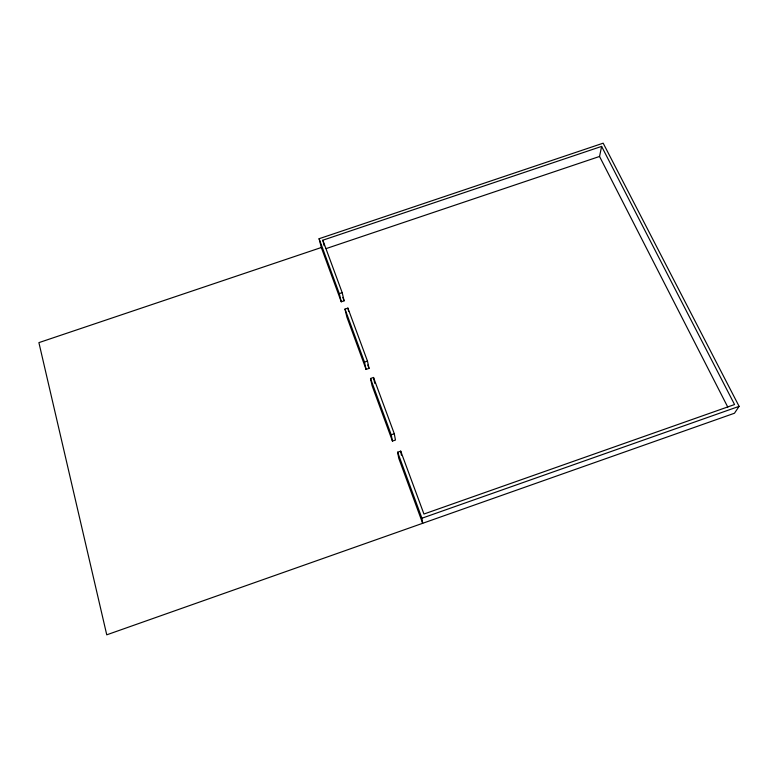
<?xml version="1.0" encoding="UTF-8"?>
<svg xmlns="http://www.w3.org/2000/svg" width="778" height="778" viewBox="0 0 778 778"><rect width="100%" height="100%" fill="white"/><g stroke="black" fill="none" stroke-linecap="round" stroke-linejoin="round"><path stroke-width="1.17" d="M727.79 407.118L599.546 156.466L601.618 146.4L322.831 240.208L324.173 245.692M739.1 406.349L734.471 413.235L106.751 634.819L38.9 342.631L321.314 247.511L319.097 238.72L603.174 143.181L739.1 406.349L421.919 518.226L422.649 523.312L398.744 458.252L397.636 452.203L400.719 451.133L423.942 514.034L734.549 404.541L601.618 146.4M392.443 441.087L391.227 434.795L394.29 433.725L373.518 377.466L370.523 378.497L372.04 385.567L392.443 441.087L395.448 440.047L394.29 433.725M366.098 369.394L369.025 368.393L367.469 361.089L347.892 308.098L344.985 309.09L346.862 317.045L366.098 369.394L364.493 362.11L344.985 309.09M364.493 362.11L367.469 361.089M342.194 292.654L344.1 300.814L341.26 301.786L339.305 293.637L342.194 292.654L322.831 240.208M326.138 248.59L599.546 156.466M342.855 297.429L344.1 300.814M367.77 364.979L369.025 368.393M319.097 238.72L339.305 293.637M370.523 378.497L391.227 434.795M397.636 452.203L421.919 518.226M321.314 247.511L341.26 301.786M347.892 308.098L348.68 311.511M373.518 377.466L374.743 383.369M400.719 451.133L401.429 455.179"/></g></svg>
